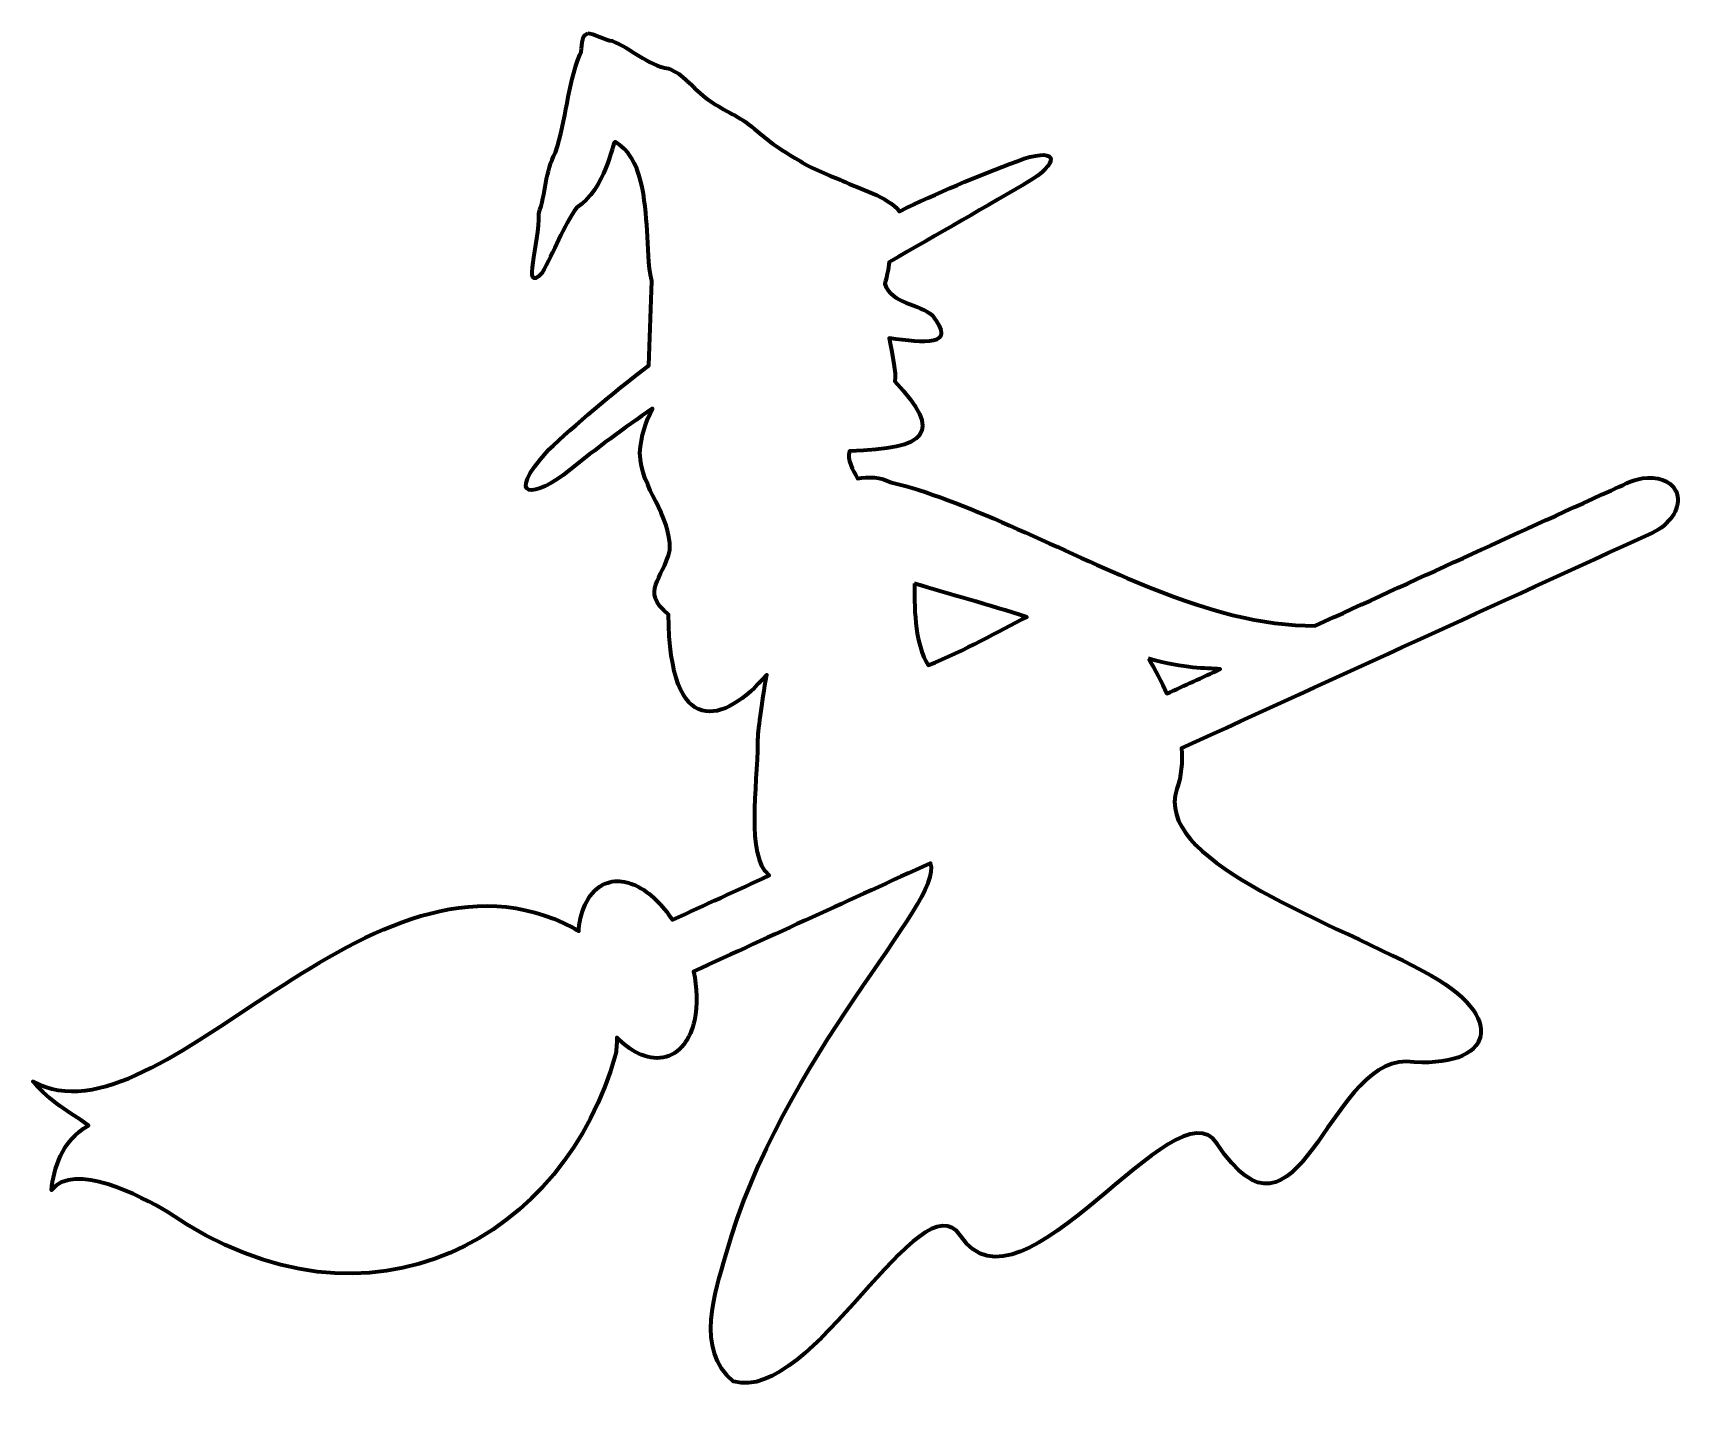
# Model space of a CAD drawing. Header units: centimetres. Extents: x -44.5 to -1, y -9.4 to 26.8.
import ezdxf

# ---------------------------------------------------------------- set-up
doc = ezdxf.new("R2010")
doc.units = ezdxf.units.CM
doc.header["$MEASUREMENT"] = 0
doc.layers.add('Layer 1', color=7, linetype='Continuous')

msp = doc.modelspace()

# ---------------------------------------------------------------- linework, layer by layer
at = {"layer": 'Layer 1', "lineweight": 80}
for points, knots in [([(-29.83414, 26.8021), (-30.04431, 26.71294), (-29.94224, 26.4345), (-30.03919, 26.2349), (-30.03919, 26.2349), (-30.38203, 25.37896), (-30.38558, 24.55097), (-30.68494, 23.65356), (-30.68494, 23.65356), (-30.96324, 23.15382), (-30.93612, 22.56182), (-31.12811, 22.04043), (-31.12811, 22.04043), (-31.08688, 21.25951), (-31.58658, 19.89884), (-31.04709, 20.46781), (-31.04709, 20.46781), (-30.71512, 21.02242), (-30.4923, 21.70202), (-30.12022, 22.20166), (-30.12022, 22.20166), (-29.36598, 22.66413), (-29.17545, 23.94627), (-29.11149, 23.93633), (-29.11149, 23.93633), (-28.38642, 23.533), (-28.32232, 22.3627), (-28.26483, 21.59643), (-28.26483, 21.59643), (-28.23001, 21.15663), (-28.25807, 20.6958), (-28.14411, 20.26607), (-28.14411, 20.26607), (-28.14411, 20.26607), (-28.2177, 18.03447), (-28.2177, 18.03447), (-28.2177, 18.03447), (-29.25001, 17.24732), (-30.1422, 16.48322), (-30.87676, 15.79296), (-30.87676, 15.79296), (-32.07585, 14.46526), (-31.22996, 14.51575), (-30.31452, 15.2704), (-30.31452, 15.2704), (-29.61862, 15.82978), (-28.88302, 16.37134), (-28.12179, 16.89924), (-28.12179, 16.89924), (-28.30983, 16.54443), (-28.42219, 16.174), (-28.4583, 15.72764), (-28.4583, 15.72764), (-28.41805, 14.72512), (-27.64365, 14.15087), (-27.66455, 13.15704), (-27.66455, 13.15704), (-27.85357, 12.36208), (-28.46618, 12.09828), (-27.70176, 11.45627), (-27.70176, 11.45627), (-27.67745, 8.13196), (-26.23116, 8.56053), (-25.1105, 9.86794), (-25.1105, 9.86794), (-25.23852, 9.09168), (-25.34535, 8.36677), (-25.34531, 8.10102), (-25.34531, 8.10102), (-25.34516, 6.89698), (-25.66348, 5.12168), (-25.05014, 4.56553), (-25.05014, 4.56553), (-25.9007, 4.17619), (-26.75117, 3.7866), (-27.60171, 3.39723), (-27.60171, 3.39723), (-27.853, 3.77997), (-28.18195, 4.12579), (-28.56414, 4.30177), (-28.56414, 4.30177), (-28.66203, 4.34684), (-28.76313, 4.38117), (-28.86758, 4.40182), (-28.86758, 4.40182), (-29.03789, 4.43305), (-29.21163, 4.41983), (-29.36615, 4.35551), (-29.36615, 4.35551), (-29.79984, 4.1836), (-30.02118, 3.66655), (-30.06647, 3.15745), (-30.06647, 3.15745), (-30.06839, 3.13667), (-30.06992, 3.1163), (-30.07143, 3.09544), (-30.07143, 3.09544), (-30.11857, 3.1308), (-30.16755, 3.1618), (-30.21861, 3.18887), (-30.21861, 3.18887), (-35.60279, 6.04311), (-41.04163, -2.70497), (-44.47221, -0.87001), (-44.47221, -0.87001), (-43.9797, -1.43046), (-43.55035, -1.64816), (-43.00377, -2.02839), (-43.00377, -2.02839), (-43.73877, -2.45589), (-43.91109, -3.16282), (-43.98686, -3.73743), (-43.98686, -3.73743), (-43.3987, -2.98217), (-41.63017, -3.87914), (-40.91522, -4.32034), (-40.91522, -4.32034), (-35.51497, -8.0077), (-30.38935, -4.88178), (-29.10405, -0.15977), (-29.10405, -0.15977), (-29.07844, -0.06566), (-29.06597, 0.09451), (-29.06932, 0.29581), (-29.06932, 0.29581), (-28.72662, -0.05636), (-28.27867, -0.31589), (-27.84232, -0.23749), (-27.84232, -0.23749), (-27.40305, -0.16266), (-27.11343, 0.27364), (-27.01963, 0.74478), (-27.01963, 0.74478), (-26.9349, 1.16073), (-26.9498, 1.60276), (-27.04113, 2.03545), (-27.04113, 2.03545), (-27.04118, 2.03572), (-27.04107, 2.03601), (-27.04113, 2.03628), (-27.04113, 2.03628), (-24.95648, 2.9904), (-22.87173, 3.94388), (-20.78704, 4.89791), (-20.78704, 4.89791), (-20.41786, 3.86062), (-24.71048, -0.14967), (-26.20025, -5.47624), (-26.20025, -5.47624), (-26.4597, -6.40388), (-27.01098, -7.94512), (-25.98693, -8.79014), (-25.98693, -8.79014), (-23.90456, -9.38491), (-21.04231, -3.35675), (-19.9999, -4.94128), (-19.9999, -4.94128), (-18.38862, -7.39056), (-14.32122, -0.82632), (-13.22492, -2.51125), (-13.22492, -2.51125), (-11.08468, -5.80064), (-10.33695, -0.34591), (-8.24, -0.34497), (-8.24, -0.34497), (-5.93217, -0.56432), (-5.47496, 0.83656), (-7.78773, 2.0462), (-7.78773, 2.0462), (-10.59271, 3.51328), (-14.91249, 5.00225), (-14.28656, 6.85583), (-14.28656, 6.85583), (-14.17112, 7.19768), (-14.13663, 7.55804), (-14.16584, 7.92739), (-14.16584, 7.92739), (-10.02394, 9.82288), (-5.88197, 11.71903), (-1.74035, 13.6151), (-1.74035, 13.6151), (-1.30486, 13.81464), (-1.01266, 14.24053), (-1.07972, 14.57587), (-1.07972, 14.57587), (-1.08831, 14.63503), (-1.11024, 14.69036), (-1.13759, 14.74206), (-1.13759, 14.74206), (-1.26673, 14.99439), (-1.6278, 15.11963), (-2.00658, 15.05378), (-2.00658, 15.05378), (-2.29424, 15.0121), (-2.55866, 14.84956), (-2.82927, 14.73545), (-2.82927, 14.73545), (-5.43211, 13.54414), (-8.03488, 12.35309), (-10.63779, 11.16192), (-10.63779, 11.16192), (-12.04737, 11.16499), (-13.46097, 11.52226), (-15.40525, 12.33684), (-15.40525, 12.33684), (-17.47572, 13.20428), (-19.99151, 14.52184), (-21.81726, 14.94298), (-21.81726, 14.94298), (-22.11431, 15.08326), (-22.42652, 15.10845), (-22.71684, 15.04799), (-22.71684, 15.04799), (-22.83633, 15.27633), (-23.00446, 15.54064), (-22.92438, 15.77311), (-22.92438, 15.77311), (-20.86547, 15.83421), (-20.43819, 16.23271), (-21.72962, 17.61693), (-21.72962, 17.61693), (-21.69942, 17.84343), (-21.78193, 18.24003), (-21.88093, 18.75133), (-21.88093, 18.75133), (-20.9564, 18.63667), (-20.06282, 18.4984), (-20.74735, 19.35574), (-20.74735, 19.35574), (-21.0746, 19.66117), (-21.8306, 19.65581), (-21.9942, 20.18752), (-21.9942, 20.18752), (-21.93638, 20.40015), (-21.89939, 20.59014), (-21.8801, 20.76051), (-21.8801, 20.76051), (-20.58574, 21.50678), (-19.30697, 22.23267), (-18.0949, 22.94745), (-18.0949, 22.94745), (-17.33506, 23.4547), (-17.48466, 23.81126), (-18.49674, 23.42949), (-18.49674, 23.42949), (-19.58008, 23.02618), (-20.61792, 22.57836), (-21.60559, 22.10079), (-21.60559, 22.10079), (-21.92685, 22.50124), (-22.66267, 22.6854), (-23.11289, 22.91025), (-23.11289, 22.91025), (-23.38433, 23.01365), (-23.97233, 23.25082), (-24.22414, 23.42205), (-24.22414, 23.42205), (-25.0191, 23.89601), (-25.08031, 23.98669), (-25.60824, 24.41506), (-25.60824, 24.41506), (-25.94131, 24.65846), (-26.38635, 24.83208), (-26.73272, 25.10629), (-26.73272, 25.10629), (-27.10947, 25.40455), (-27.30053, 25.7121), (-27.70011, 25.87193), (-27.70011, 25.87193), (-28.26867, 25.95686), (-28.67772, 26.40729), (-29.19252, 26.59788), (-29.19252, 26.59788), (-29.33497, 26.61979), (-29.71004, 26.81065), (-29.83414, 26.8021)], [0, 0, 0, 0, 0.01428571, 0.01428571, 0.01428571, 0.01428571, 0.02857143, 0.02857143, 0.02857143, 0.02857143, 0.04285714, 0.04285714, 0.04285714, 0.04285714, 0.05714286, 0.05714286, 0.05714286, 0.05714286, 0.07142857, 0.07142857, 0.07142857, 0.07142857, 0.08571429, 0.08571429, 0.08571429, 0.08571429, 0.1, 0.1, 0.1, 0.1, 0.11428571, 0.11428571, 0.11428571, 0.11428571, 0.12857143, 0.12857143, 0.12857143, 0.12857143, 0.14285714, 0.14285714, 0.14285714, 0.14285714, 0.15714286, 0.15714286, 0.15714286, 0.15714286, 0.17142857, 0.17142857, 0.17142857, 0.17142857, 0.18571429, 0.18571429, 0.18571429, 0.18571429, 0.2, 0.2, 0.2, 0.2, 0.21428571, 0.21428571, 0.21428571, 0.21428571, 0.22857143, 0.22857143, 0.22857143, 0.22857143, 0.24285714, 0.24285714, 0.24285714, 0.24285714, 0.25714286, 0.25714286, 0.25714286, 0.25714286, 0.27142857, 0.27142857, 0.27142857, 0.27142857, 0.28571429, 0.28571429, 0.28571429, 0.28571429, 0.3, 0.3, 0.3, 0.3, 0.31428571, 0.31428571, 0.31428571, 0.31428571, 0.32857143, 0.32857143, 0.32857143, 0.32857143, 0.34285714, 0.34285714, 0.34285714, 0.34285714, 0.35714286, 0.35714286, 0.35714286, 0.35714286, 0.37142857, 0.37142857, 0.37142857, 0.37142857, 0.38571429, 0.38571429, 0.38571429, 0.38571429, 0.4, 0.4, 0.4, 0.4, 0.41428571, 0.41428571, 0.41428571, 0.41428571, 0.42857143, 0.42857143, 0.42857143, 0.42857143, 0.44285714, 0.44285714, 0.44285714, 0.44285714, 0.45714286, 0.45714286, 0.45714286, 0.45714286, 0.47142857, 0.47142857, 0.47142857, 0.47142857, 0.48571429, 0.48571429, 0.48571429, 0.48571429, 0.5, 0.5, 0.5, 0.5, 0.51428571, 0.51428571, 0.51428571, 0.51428571, 0.52857143, 0.52857143, 0.52857143, 0.52857143, 0.54285714, 0.54285714, 0.54285714, 0.54285714, 0.55714286, 0.55714286, 0.55714286, 0.55714286, 0.57142857, 0.57142857, 0.57142857, 0.57142857, 0.58571429, 0.58571429, 0.58571429, 0.58571429, 0.6, 0.6, 0.6, 0.6, 0.61428571, 0.61428571, 0.61428571, 0.61428571, 0.62857143, 0.62857143, 0.62857143, 0.62857143, 0.64285714, 0.64285714, 0.64285714, 0.64285714, 0.65714286, 0.65714286, 0.65714286, 0.65714286, 0.67142857, 0.67142857, 0.67142857, 0.67142857, 0.68571429, 0.68571429, 0.68571429, 0.68571429, 0.7, 0.7, 0.7, 0.7, 0.71428571, 0.71428571, 0.71428571, 0.71428571, 0.72857143, 0.72857143, 0.72857143, 0.72857143, 0.74285714, 0.74285714, 0.74285714, 0.74285714, 0.75714286, 0.75714286, 0.75714286, 0.75714286, 0.77142857, 0.77142857, 0.77142857, 0.77142857, 0.78571429, 0.78571429, 0.78571429, 0.78571429, 0.8, 0.8, 0.8, 0.8, 0.81428571, 0.81428571, 0.81428571, 0.81428571, 0.82857143, 0.82857143, 0.82857143, 0.82857143, 0.84285714, 0.84285714, 0.84285714, 0.84285714, 0.85714286, 0.85714286, 0.85714286, 0.85714286, 0.87142857, 0.87142857, 0.87142857, 0.87142857, 0.88571429, 0.88571429, 0.88571429, 0.88571429, 0.9, 0.9, 0.9, 0.9, 0.91428571, 0.91428571, 0.91428571, 0.91428571, 0.92857143, 0.92857143, 0.92857143, 0.92857143, 0.94285714, 0.94285714, 0.94285714, 0.94285714, 0.95714286, 0.95714286, 0.95714286, 0.95714286, 0.97142857, 0.97142857, 0.97142857, 0.97142857, 1, 1, 1, 1]), ([(-21.2112, 12.27234), (-20.30407, 12.00756), (-19.26863, 11.71541), (-18.24456, 11.39178), (-18.24456, 11.39178), (-19.00985, 11.02934), (-19.86759, 10.49361), (-20.85153, 10.1226), (-20.85153, 10.1226), (-21.17969, 10.65248), (-21.22335, 11.46305), (-21.2112, 12.27234)], [0, 0, 0, 0, 0.25, 0.25, 0.25, 0.25, 0.5, 0.5, 0.5, 0.5, 1, 1, 1, 1]), ([(-15.04145, 10.29293), (-14.03648, 10.01297), (-13.55406, 10.05232), (-13.14554, 10.01429), (-13.14554, 10.01429), (-13.61544, 9.79925), (-14.08538, 9.58441), (-14.55528, 9.36937), (-14.55528, 9.36937), (-14.69221, 9.68315), (-14.85754, 9.99286), (-15.04145, 10.29293)], [0, 0, 0, 0, 0.25, 0.25, 0.25, 0.25, 0.5, 0.5, 0.5, 0.5, 1, 1, 1, 1])]:
    msp.add_open_spline(points, degree=3, knots=knots, dxfattribs=at)

doc.saveas('drawing.dxf')
